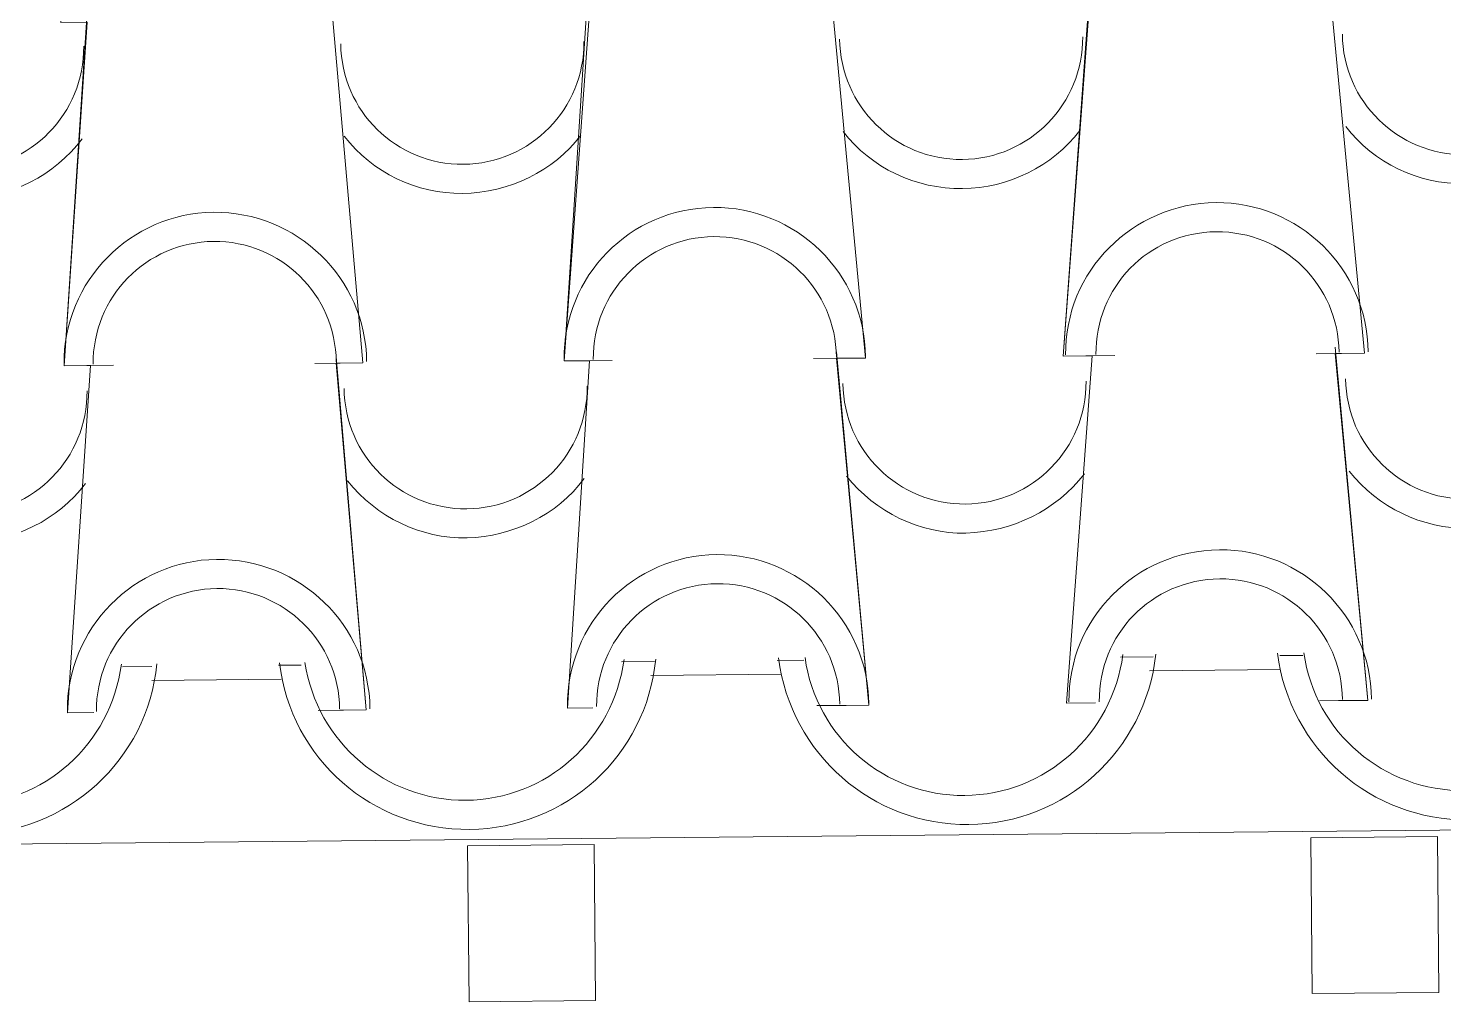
# Model space of a CAD drawing. Header units: millimetres. Extents: x 36985 to 49607, y -23856 to -17842.
# Drawn here: x 46199 to 47109, y -19827 to -19201 of the extents above; entities that cross this region are included whole.
import ezdxf

# ---------------------------------------------------------------- set-up
doc = ezdxf.new("R2010")
doc.units = ezdxf.units.MM
doc.layers.add('A-COB-___-___-EXI', color=250, linetype='Continuous', lineweight=25)

msp = doc.modelspace()

# ---------------------------------------------------------------- linework, layer by layer
at = {"layer": 'A-COB-___-___-EXI', "color": 18, "lineweight": 9}
for p, q in [((47043.7, -19410.05), (47027.41, -19410.2)), ((46722.8, -19413.13), (46704.07, -19413.31)), ((46359.79, -19610.48), (46374.45, -19610.34)), ((46580.51, -19608.36), (46601.68, -19608.16)), ((46680.68, -19607.4), (46697.79, -19607.23)), ((46901.4, -19605.27), (46922.58, -19605.07)), ((47004.02, -19604.29), (47018.68, -19604.15)), ((46361.5, -19619.43), (46278.43, -19620.22)), ((46683.21, -19616.33), (46599.32, -19617.14)), ((47004.11, -19613.25), (46920.22, -19614.05)), ((46724.95, -19636.29), (46706.21, -19636.47)), ((47045.84, -19633.21), (47029.55, -19633.37))]:
    msp.add_line(p, q, dxfattribs=at)
at = {"layer": 'A-COB-___-___-EXI', "color": 18, "lineweight": 9, "flags": 128}
for points in [[(46866.66, -19634.93), (46885.39, -19634.75), (46866.66, -19634.93), (46883.25, -19411.59), (46864.52, -19411.77), (46881.13, -19190.87), (46862.39, -19191.05), (46878.94, -18963.64), (46862.39, -19191.05), (46881.13, -19190.87), (46862.39, -19191.05), (46881.13, -19190.87)], [(46221.91, -19417.95), (46239.01, -19417.78), (46224.06, -19641.11), (46239.01, -19417.78), (46221.91, -19417.95), (46236.89, -19197.07), (46219.79, -19197.23), (46236.89, -19197.07), (46219.79, -19197.23), (46234.71, -18969.83), (46219.79, -19197.23), (46236.89, -19197.07), (46219.79, -19197.23), (46234.77, -18976.35), (46217.67, -18976.51), (46234.77, -18976.35), (46217.67, -18976.51), (46234.77, -18976.35), (46217.67, -18976.51)], [(46558.05, -18966.73), (46541.5, -19194.14), (46557.79, -19193.98), (46543.62, -19414.86), (46559.91, -19414.7), (46545.77, -19638.02), (46562.06, -19637.86), (46545.77, -19638.02)], [(46541.5, -19194.14), (46557.79, -19193.98), (46541.5, -19194.14), (46557.79, -19193.98), (46541.5, -19194.14), (46558.05, -18966.73), (46541.5, -19194.14), (46557.79, -19193.98), (46543.62, -19414.86), (46559.91, -19414.7), (46543.62, -19414.86), (46559.91, -19414.7), (46543.62, -19414.86), (46559.91, -19414.7), (46545.77, -19638.02), (46559.91, -19414.7), (46543.62, -19414.86), (46560.17, -19187.44), (46543.62, -19414.86), (46559.91, -19414.7), (46543.62, -19414.86), (46559.91, -19414.7), (46543.62, -19414.86), (46560.17, -19187.44)], [(47058.36, -19409.91), (47037.5, -19189.37), (47056.23, -19189.19), (47035.38, -18968.65)], [(46241.16, -19640.95), (46224.06, -19641.11), (46241.16, -19640.95), (46224.06, -19641.11), (46239.01, -19417.78), (46221.91, -19417.95), (46239.01, -19417.78), (46221.91, -19417.95), (46236.89, -19197.07), (46219.79, -19197.23), (46236.89, -19197.07), (46221.91, -19417.95), (46239.01, -19417.78), (46224.06, -19641.11), (46239.01, -19417.78), (46221.91, -19417.95), (46239.01, -19417.78), (46221.91, -19417.95), (46236.89, -19197.07), (46219.79, -19197.23), (46234.77, -18976.35), (46217.67, -18976.51), (46234.77, -18976.35)], [(46392.77, -18974.83), (46409.88, -18974.67), (46392.77, -18974.83), (46412, -19195.38), (46394.9, -19195.55), (46414.12, -19416.1), (46397.02, -19416.27), (46414.12, -19416.1), (46397.02, -19416.27), (46414.12, -19416.1), (46394.9, -19195.55), (46412, -19195.38), (46394.9, -19195.55)], [(46881.06, -19184.36), (46864.52, -19411.77), (46883.25, -19411.59), (46864.52, -19411.77), (46883.25, -19411.59), (46864.52, -19411.77), (46883.25, -19411.59), (46866.66, -19634.93), (46883.25, -19411.59), (46864.52, -19411.77), (46881.06, -19184.36), (46864.52, -19411.77), (46883.25, -19411.59), (46864.52, -19411.77), (46883.25, -19411.59)], [(47041.77, -19633.25), (47060.5, -19633.07), (47039.58, -19406.01), (47060.5, -19633.07), (47041.77, -19633.25), (47060.5, -19633.07), (47039.62, -19410.09), (47058.36, -19409.91), (47037.5, -19189.37)], [(47037.5, -19189.37), (47058.36, -19409.91), (47039.62, -19410.09), (47058.36, -19409.91), (47039.62, -19410.09), (47058.36, -19409.91), (47039.62, -19410.09), (47058.36, -19409.91), (47039.62, -19410.09), (47058.36, -19409.91), (47037.5, -19189.37)], [(46396.98, -19412.19), (46416.27, -19639.26), (46399.16, -19639.43), (46416.27, -19639.26), (46397.02, -19416.27), (46414.12, -19416.1), (46397.02, -19416.27), (46414.12, -19416.1), (46394.9, -19195.55), (46412, -19195.38)], [(46716.61, -19192.45), (46737.46, -19412.99), (46718.73, -19413.17), (46737.46, -19412.99), (46716.61, -19192.45), (46735.34, -19192.27), (46716.61, -19192.45), (46735.34, -19192.27)], [(46720.87, -19636.33), (46739.61, -19636.15), (46718.69, -19409.1), (46739.61, -19636.15), (46720.87, -19636.33), (46739.61, -19636.15), (46718.73, -19413.17), (46737.46, -19412.99), (46716.61, -19192.45)], [(46253.67, -19417.64), (46236.57, -19417.81), (46253.67, -19417.64), (46236.57, -19417.81)], [(46399.16, -19639.43), (46416.27, -19639.26), (46396.98, -19412.19), (46416.27, -19639.26), (46399.16, -19639.43), (46416.27, -19639.26), (46397.02, -19416.27), (46414.12, -19416.1), (46397.02, -19416.27), (46414.12, -19416.1), (46397.02, -19416.27), (46414.12, -19416.1)], [(46574.57, -19414.56), (46558.28, -19414.72), (46574.57, -19414.56), (46558.28, -19414.72)], [(37540.33, -19724.61), (37541.14, -19808.5), (48989.94, -19698.41), (48989.13, -19614.52), (48972.84, -19614.68), (48989.13, -19614.52)]]:
    msp.add_lwpolyline(points, dxfattribs=at)
for points in [[(46733.22, -18971.56), (46714.48, -18971.74), (46735.34, -19192.27), (46716.61, -19192.45), (46737.46, -19412.99), (46718.73, -19413.17), (46737.46, -19412.99), (46718.73, -19413.17), (46737.46, -19412.99), (46718.73, -19413.17), (46737.46, -19412.99), (46716.61, -19192.45), (46735.34, -19192.27), (46714.48, -18971.74), (46733.22, -18971.56), (46714.48, -18971.74), (46735.34, -19192.27), (46716.61, -19192.45), (46735.34, -19192.27), (46714.48, -18971.74)], [(46236.83, -19190.55), (46221.91, -19417.95), (46239.01, -19417.78), (46221.91, -19417.95), (46239.01, -19417.78), (46221.91, -19417.95), (46239.01, -19417.78), (46221.91, -19417.95)], [(46383.17, -19416.4), (46399.46, -19416.24)], [(46897.91, -19411.45), (46879.18, -19411.63)], [(46278.34, -19611.27), (46259.61, -19611.45)], [(46385.32, -19639.56), (46401.61, -19639.4)], [(46562.9, -19725.82), (46563.86, -19826), (46482.42, -19826.78), (46481.46, -19726.6)], [(47105.33, -19720.61), (47106.29, -19820.78), (47024.85, -19821.57), (47023.88, -19721.39)]]:
    msp.add_lwpolyline(points, close=True, dxfattribs=at)
at = {"layer": 'A-COB-___-___-EXI', "color": 18, "lineweight": 9}
for points in [[(46478.87, -19288.41), (46478.87, -19288.41), (46522.04, -19288), (46556.72, -19252.64), (46556.31, -19209.47)], [(46799.77, -19285.33), (46799.77, -19285.33), (46842.93, -19284.91), (46877.62, -19249.55), (46877.2, -19206.39)], [(46799.77, -19285.33), (46799.77, -19285.33), (46842.93, -19284.91), (46877.62, -19249.55), (46877.2, -19206.39)], [(46157.16, -19291.51), (46157.16, -19291.51), (46200.33, -19291.09), (46235.01, -19255.73), (46234.6, -19212.57)], [(46158.16, -19310.23), (46158.16, -19310.23), (46187.48, -19309.95), (46215.85, -19295.83), (46233.54, -19272.04)], [(46478.24, -19307.15), (46478.24, -19307.15), (46508.37, -19306.86), (46536.74, -19292.74), (46554.44, -19269.77)], [(46799.95, -19304.06), (46799.95, -19304.06), (46829.27, -19303.78), (46857.64, -19289.66), (46875.34, -19266.68)], [(46799.95, -19304.06), (46799.95, -19304.06), (46829.27, -19303.78), (46857.64, -19289.66), (46875.34, -19266.68)], [(46317.89, -19319.28), (46317.89, -19319.28), (46264.95, -19319.79), (46221.39, -19363.38), (46221.9, -19417.13)], [(46317.89, -19319.28), (46317.89, -19319.28), (46264.95, -19319.79), (46221.39, -19363.38), (46221.9, -19417.13)], [(46317.89, -19319.28), (46317.89, -19319.28), (46264.95, -19319.79), (46221.39, -19363.38), (46221.9, -19417.13)], [(46639.6, -19316.19), (46639.6, -19316.19), (46585.85, -19316.71), (46543.1, -19360.29), (46543.61, -19414.04)], [(46639.6, -19316.19), (46639.6, -19316.19), (46585.85, -19316.71), (46543.1, -19360.29), (46543.61, -19414.04)], [(46639.6, -19316.19), (46639.6, -19316.19), (46585.85, -19316.71), (46543.1, -19360.29), (46543.61, -19414.04)], [(46639.6, -19316.19), (46639.6, -19316.19), (46585.85, -19316.71), (46543.1, -19360.29), (46543.61, -19414.04)], [(46639.6, -19316.19), (46639.6, -19316.19), (46585.85, -19316.71), (46543.1, -19360.29), (46543.61, -19414.04)], [(46962.94, -19313.08), (46962.94, -19313.08), (46909.19, -19313.6), (46865.62, -19357.19), (46866.14, -19410.94)], [(46962.94, -19313.08), (46962.94, -19313.08), (46909.19, -19313.6), (46865.62, -19357.19), (46866.14, -19410.94)], [(46962.94, -19313.08), (46962.94, -19313.08), (46909.19, -19313.6), (46865.62, -19357.19), (46866.14, -19410.94)], [(46962.94, -19313.08), (46962.94, -19313.08), (46909.19, -19313.6), (46865.62, -19357.19), (46866.14, -19410.94)], [(46639.78, -19334.92), (46639.78, -19334.92), (46596.61, -19335.34), (46561.93, -19370.7), (46562.35, -19413.86)], [(46639.78, -19334.92), (46639.78, -19334.92), (46596.61, -19335.34), (46561.93, -19370.7), (46562.35, -19413.86)], [(46639.78, -19334.92), (46639.78, -19334.92), (46596.61, -19335.34), (46561.93, -19370.7), (46562.35, -19413.86)], [(46639.78, -19334.92), (46639.78, -19334.92), (46596.61, -19335.34), (46561.93, -19370.7), (46562.35, -19413.86)], [(46639.78, -19334.92), (46639.78, -19334.92), (46596.61, -19335.34), (46561.93, -19370.7), (46562.35, -19413.86)], [(46639.78, -19334.92), (46639.78, -19334.92), (46596.61, -19335.34), (46561.93, -19370.7), (46562.35, -19413.86)], [(46639.78, -19334.92), (46639.78, -19334.92), (46596.61, -19335.34), (46561.93, -19370.7), (46562.35, -19413.86)], [(46639.78, -19334.92), (46639.78, -19334.92), (46596.61, -19335.34), (46561.93, -19370.7), (46562.35, -19413.86)], [(46639.78, -19334.92), (46639.78, -19334.92), (46596.61, -19335.34), (46561.93, -19370.7), (46562.35, -19413.86)], [(46639.78, -19334.92), (46639.78, -19334.92), (46596.61, -19335.34), (46561.93, -19370.7), (46562.35, -19413.86)], [(46639.78, -19334.92), (46639.78, -19334.92), (46596.61, -19335.34), (46561.93, -19370.7), (46562.35, -19413.86)], [(46963.12, -19331.81), (46963.12, -19331.81), (46919.14, -19332.24), (46885.27, -19367.59), (46885.68, -19410.75)], [(46963.12, -19331.81), (46963.12, -19331.81), (46919.14, -19332.24), (46885.27, -19367.59), (46885.68, -19410.75)], [(46963.12, -19331.81), (46963.12, -19331.81), (46919.14, -19332.24), (46885.27, -19367.59), (46885.68, -19410.75)], [(46963.12, -19331.81), (46963.12, -19331.81), (46919.14, -19332.24), (46885.27, -19367.59), (46885.68, -19410.75)], [(46963.12, -19331.81), (46963.12, -19331.81), (46919.14, -19332.24), (46885.27, -19367.59), (46885.68, -19410.75)], [(46963.12, -19331.81), (46963.12, -19331.81), (46919.14, -19332.24), (46885.27, -19367.59), (46885.68, -19410.75)], [(46963.12, -19331.81), (46963.12, -19331.81), (46919.14, -19332.24), (46885.27, -19367.59), (46885.68, -19410.75)], [(46963.12, -19331.81), (46963.12, -19331.81), (46919.14, -19332.24), (46885.27, -19367.59), (46885.68, -19410.75)], [(46963.12, -19331.81), (46963.12, -19331.81), (46919.14, -19332.24), (46885.27, -19367.59), (46885.68, -19410.75)], [(46963.12, -19331.81), (46963.12, -19331.81), (46919.14, -19332.24), (46885.27, -19367.59), (46885.68, -19410.75)], [(46318.07, -19338.02), (46318.07, -19338.02), (46274.9, -19338.43), (46240.22, -19373.79), (46240.64, -19416.95)], [(46318.07, -19338.02), (46318.07, -19338.02), (46274.9, -19338.43), (46240.22, -19373.79), (46240.64, -19416.95)], [(46318.07, -19338.02), (46318.07, -19338.02), (46274.9, -19338.43), (46240.22, -19373.79), (46240.64, -19416.95)], [(46318.07, -19338.02), (46318.07, -19338.02), (46274.9, -19338.43), (46240.22, -19373.79), (46240.64, -19416.95)], [(46318.07, -19338.02), (46318.07, -19338.02), (46274.9, -19338.43), (46240.22, -19373.79), (46240.64, -19416.95)], [(46318.07, -19338.02), (46318.07, -19338.02), (46274.9, -19338.43), (46240.22, -19373.79), (46240.64, -19416.95)], [(46318.07, -19338.02), (46318.07, -19338.02), (46274.9, -19338.43), (46240.22, -19373.79), (46240.64, -19416.95)], [(46318.07, -19338.02), (46318.07, -19338.02), (46274.9, -19338.43), (46240.22, -19373.79), (46240.64, -19416.95)], [(46318.07, -19338.02), (46318.07, -19338.02), (46274.9, -19338.43), (46240.22, -19373.79), (46240.64, -19416.95)], [(46318.07, -19338.02), (46318.07, -19338.02), (46274.9, -19338.43), (46240.22, -19373.79), (46240.64, -19416.95)], [(46318.07, -19338.02), (46318.07, -19338.02), (46274.9, -19338.43), (46240.22, -19373.79), (46240.64, -19416.95)], [(46318.07, -19338.02), (46318.07, -19338.02), (46274.9, -19338.43), (46240.22, -19373.79), (46240.64, -19416.95)], [(46318.07, -19338.02), (46318.07, -19338.02), (46274.9, -19338.43), (46240.22, -19373.79), (46240.64, -19416.95)], [(46801.9, -19506.86), (46801.9, -19506.86), (46845.06, -19506.44), (46879.75, -19471.08), (46879.33, -19427.92)], [(46159.29, -19513.04), (46159.29, -19513.04), (46202.46, -19512.62), (46237.14, -19477.26), (46236.73, -19434.1)], [(46159.29, -19513.04), (46159.29, -19513.04), (46202.46, -19512.62), (46237.14, -19477.26), (46236.73, -19434.1)], [(46481, -19509.94), (46481, -19509.94), (46524.17, -19509.53), (46558.85, -19474.17), (46558.44, -19431)], [(46481.18, -19528.68), (46481.18, -19528.68), (46510.49, -19527.58), (46538.87, -19514.27), (46556.57, -19490.48)], [(46802.08, -19525.59), (46802.08, -19525.59), (46832.2, -19524.49), (46859.77, -19511.19), (46878.28, -19487.39)], [(46160.29, -19531.76), (46160.29, -19531.76), (46189.6, -19530.67), (46217.98, -19517.36), (46235.67, -19493.57)], [(46160.29, -19531.76), (46160.29, -19531.76), (46189.6, -19530.67), (46217.98, -19517.36), (46235.67, -19493.57)], [(46965.09, -19536.24), (46965.09, -19536.24), (46911.33, -19536.76), (46867.77, -19580.35), (46868.28, -19634.1)], [(46965.09, -19536.24), (46965.09, -19536.24), (46911.33, -19536.76), (46867.77, -19580.35), (46868.28, -19634.1)], [(46965.09, -19536.24), (46965.09, -19536.24), (46911.33, -19536.76), (46867.77, -19580.35), (46868.28, -19634.1)], [(46320.04, -19542.44), (46320.04, -19542.44), (46267.1, -19542.95), (46223.53, -19586.54), (46224.05, -19640.3)], [(46320.04, -19542.44), (46320.04, -19542.44), (46267.1, -19542.95), (46223.53, -19586.54), (46224.05, -19640.3)], [(46320.04, -19542.44), (46320.04, -19542.44), (46267.1, -19542.95), (46223.53, -19586.54), (46224.05, -19640.3)], [(46320.04, -19542.44), (46320.04, -19542.44), (46267.1, -19542.95), (46223.53, -19586.54), (46224.05, -19640.3)], [(46320.04, -19542.44), (46320.04, -19542.44), (46267.1, -19542.95), (46223.53, -19586.54), (46224.05, -19640.3)], [(46641.75, -19539.35), (46641.75, -19539.35), (46587.99, -19539.87), (46545.24, -19583.45), (46545.76, -19637.2)], [(46641.75, -19539.35), (46641.75, -19539.35), (46587.99, -19539.87), (46545.24, -19583.45), (46545.76, -19637.2)], [(46641.75, -19539.35), (46641.75, -19539.35), (46587.99, -19539.87), (46545.24, -19583.45), (46545.76, -19637.2)], [(46965.27, -19554.97), (46965.27, -19554.97), (46921.29, -19555.4), (46887.41, -19590.75), (46887.83, -19633.91)], [(46965.27, -19554.97), (46965.27, -19554.97), (46921.29, -19555.4), (46887.41, -19590.75), (46887.83, -19633.91)], [(46965.27, -19554.97), (46965.27, -19554.97), (46921.29, -19555.4), (46887.41, -19590.75), (46887.83, -19633.91)], [(46320.22, -19561.18), (46320.22, -19561.18), (46277.05, -19561.59), (46242.37, -19596.95), (46242.78, -19640.12)], [(46320.22, -19561.18), (46320.22, -19561.18), (46277.05, -19561.59), (46242.37, -19596.95), (46242.78, -19640.12)], [(46320.22, -19561.18), (46320.22, -19561.18), (46277.05, -19561.59), (46242.37, -19596.95), (46242.78, -19640.12)], [(46320.22, -19561.18), (46320.22, -19561.18), (46277.05, -19561.59), (46242.37, -19596.95), (46242.78, -19640.12)], [(46320.22, -19561.18), (46320.22, -19561.18), (46277.05, -19561.59), (46242.37, -19596.95), (46242.78, -19640.12)], [(46641.93, -19558.08), (46641.93, -19558.08), (46598.76, -19558.5), (46564.08, -19593.86), (46564.49, -19637.02)], [(46641.93, -19558.08), (46641.93, -19558.08), (46598.76, -19558.5), (46564.08, -19593.86), (46564.49, -19637.02)], [(46641.93, -19558.08), (46641.93, -19558.08), (46598.76, -19558.5), (46564.08, -19593.86), (46564.49, -19637.02)], [(46157.02, -19700.4), (46157.02, -19700.4), (46209.15, -19699.9), (46251.94, -19661.21), (46258.78, -19609.82)], [(46157.02, -19700.4), (46157.02, -19700.4), (46209.15, -19699.9), (46251.94, -19661.21), (46258.78, -19609.82)], [(46161.27, -19719.09), (46161.27, -19719.09), (46223.99, -19718.49), (46275.66, -19671.57), (46281.59, -19609.6)], [(46161.27, -19719.09), (46161.27, -19719.09), (46223.99, -19718.49), (46275.66, -19671.57), (46281.59, -19609.6)], [(46480.36, -19697.29), (46480.36, -19697.29), (46532.48, -19696.79), (46575.28, -19658.1), (46582.12, -19606.72)], [(46482.98, -19716), (46482.98, -19716), (46544.88, -19715.41), (46596.56, -19668.48), (46602.48, -19606.52)], [(46801.25, -19694.21), (46801.25, -19694.21), (46853.38, -19693.71), (46896.18, -19655.01), (46903.01, -19603.63)], [(46803.88, -19712.92), (46803.88, -19712.92), (46865.78, -19712.32), (46917.46, -19665.4), (46924.19, -19603.43)]]:
    msp.add_open_spline(points, degree=3, knots=[0.125, 0.125, 0.125, 0.125, 0.125001, 1, 1, 1, 1], dxfattribs=at)
for points in [[(46720.83, -19207.89), (46721.24, -19251.06), (46756.6, -19285.74), (46799.77, -19285.33)], [(46720.83, -19207.89), (46721.24, -19251.06), (46756.6, -19285.74), (46799.77, -19285.33)], [(47044.17, -19204.78), (47044.58, -19247.95), (47079.94, -19282.63), (47123.11, -19282.22)], [(46399.93, -19210.98), (46400.35, -19254.14), (46435.71, -19288.83), (46478.87, -19288.41)], [(47046.37, -19264.22), (47064.51, -19287.67), (47093.15, -19301.24), (47122.47, -19300.96)], [(46402.13, -19270.42), (46420.28, -19293.86), (46448.92, -19307.43), (46478.24, -19307.15)], [(46723.03, -19267.33), (46741.17, -19290.78), (46769.81, -19304.35), (46799.95, -19304.06)], [(46723.03, -19267.33), (46741.17, -19290.78), (46769.81, -19304.35), (46799.95, -19304.06)], [(46416.56, -19415.26), (46416.04, -19361.51), (46371.65, -19318.77), (46317.89, -19319.28)], [(46416.56, -19415.26), (46416.04, -19361.51), (46371.65, -19318.77), (46317.89, -19319.28)], [(46416.56, -19415.26), (46416.04, -19361.51), (46371.65, -19318.77), (46317.89, -19319.28)], [(46737.45, -19412.18), (46736.94, -19358.42), (46692.54, -19315.68), (46639.6, -19316.19)], [(46737.45, -19412.18), (46736.94, -19358.42), (46692.54, -19315.68), (46639.6, -19316.19)], [(46737.45, -19412.18), (46736.94, -19358.42), (46692.54, -19315.68), (46639.6, -19316.19)], [(46737.45, -19412.18), (46736.94, -19358.42), (46692.54, -19315.68), (46639.6, -19316.19)], [(46737.45, -19412.18), (46736.94, -19358.42), (46692.54, -19315.68), (46639.6, -19316.19)], [(47060.79, -19409.07), (47060.28, -19355.31), (47015.88, -19312.57), (46962.94, -19313.08)], [(47060.79, -19409.07), (47060.28, -19355.31), (47015.88, -19312.57), (46962.94, -19313.08)], [(47060.79, -19409.07), (47060.28, -19355.31), (47015.88, -19312.57), (46962.94, -19313.08)], [(47060.79, -19409.07), (47060.28, -19355.31), (47015.88, -19312.57), (46962.94, -19313.08)], [(46718.72, -19412.36), (46718.31, -19369.19), (46682.95, -19334.51), (46639.78, -19334.92)], [(46718.72, -19412.36), (46718.31, -19369.19), (46682.95, -19334.51), (46639.78, -19334.92)], [(46718.72, -19412.36), (46718.31, -19369.19), (46682.95, -19334.51), (46639.78, -19334.92)], [(46718.72, -19412.36), (46718.31, -19369.19), (46682.95, -19334.51), (46639.78, -19334.92)], [(46718.72, -19412.36), (46718.31, -19369.19), (46682.95, -19334.51), (46639.78, -19334.92)], [(46718.72, -19412.36), (46718.31, -19369.19), (46682.95, -19334.51), (46639.78, -19334.92)], [(46718.72, -19412.36), (46718.31, -19369.19), (46682.95, -19334.51), (46639.78, -19334.92)], [(46718.72, -19412.36), (46718.31, -19369.19), (46682.95, -19334.51), (46639.78, -19334.92)], [(46718.72, -19412.36), (46718.31, -19369.19), (46682.95, -19334.51), (46639.78, -19334.92)], [(46718.72, -19412.36), (46718.31, -19369.19), (46682.95, -19334.51), (46639.78, -19334.92)], [(46718.72, -19412.36), (46718.31, -19369.19), (46682.95, -19334.51), (46639.78, -19334.92)], [(47042.06, -19409.25), (47041.64, -19366.08), (47006.29, -19331.4), (46963.12, -19331.81)], [(47042.06, -19409.25), (47041.64, -19366.08), (47006.29, -19331.4), (46963.12, -19331.81)], [(47042.06, -19409.25), (47041.64, -19366.08), (47006.29, -19331.4), (46963.12, -19331.81)], [(47042.06, -19409.25), (47041.64, -19366.08), (47006.29, -19331.4), (46963.12, -19331.81)], [(47042.06, -19409.25), (47041.64, -19366.08), (47006.29, -19331.4), (46963.12, -19331.81)], [(47042.06, -19409.25), (47041.64, -19366.08), (47006.29, -19331.4), (46963.12, -19331.81)], [(47042.06, -19409.25), (47041.64, -19366.08), (47006.29, -19331.4), (46963.12, -19331.81)], [(47042.06, -19409.25), (47041.64, -19366.08), (47006.29, -19331.4), (46963.12, -19331.81)], [(47042.06, -19409.25), (47041.64, -19366.08), (47006.29, -19331.4), (46963.12, -19331.81)], [(47042.06, -19409.25), (47041.64, -19366.08), (47006.29, -19331.4), (46963.12, -19331.81)], [(46397.01, -19415.45), (46396.6, -19372.29), (46361.24, -19337.6), (46318.07, -19338.02)], [(46397.01, -19415.45), (46396.6, -19372.29), (46361.24, -19337.6), (46318.07, -19338.02)], [(46397.01, -19415.45), (46396.6, -19372.29), (46361.24, -19337.6), (46318.07, -19338.02)], [(46397.01, -19415.45), (46396.6, -19372.29), (46361.24, -19337.6), (46318.07, -19338.02)], [(46397.01, -19415.45), (46396.6, -19372.29), (46361.24, -19337.6), (46318.07, -19338.02)], [(46397.01, -19415.45), (46396.6, -19372.29), (46361.24, -19337.6), (46318.07, -19338.02)], [(46397.01, -19415.45), (46396.6, -19372.29), (46361.24, -19337.6), (46318.07, -19338.02)], [(46397.01, -19415.45), (46396.6, -19372.29), (46361.24, -19337.6), (46318.07, -19338.02)], [(46397.01, -19415.45), (46396.6, -19372.29), (46361.24, -19337.6), (46318.07, -19338.02)], [(46397.01, -19415.45), (46396.6, -19372.29), (46361.24, -19337.6), (46318.07, -19338.02)], [(46397.01, -19415.45), (46396.6, -19372.29), (46361.24, -19337.6), (46318.07, -19338.02)], [(46397.01, -19415.45), (46396.6, -19372.29), (46361.24, -19337.6), (46318.07, -19338.02)], [(46397.01, -19415.45), (46396.6, -19372.29), (46361.24, -19337.6), (46318.07, -19338.02)], [(47046.3, -19426.31), (47046.71, -19469.48), (47082.07, -19504.16), (47125.24, -19503.75)], [(46402.06, -19432.51), (46402.48, -19475.67), (46437.84, -19510.36), (46481, -19509.94)], [(46722.96, -19429.42), (46723.37, -19472.59), (46758.73, -19507.27), (46801.9, -19506.86)], [(46404.26, -19491.95), (46423.22, -19515.39), (46451.05, -19528.97), (46481.18, -19528.68)], [(46725.16, -19488.86), (46744.12, -19512.3), (46771.94, -19525.88), (46802.08, -19525.59)], [(47048.5, -19485.75), (47067.46, -19509.19), (47095.28, -19522.77), (47125.42, -19522.48)], [(47062.94, -19632.23), (47062.42, -19578.48), (47018.03, -19535.73), (46965.09, -19536.24)], [(47062.94, -19632.23), (47062.42, -19578.48), (47018.03, -19535.73), (46965.09, -19536.24)], [(47062.94, -19632.23), (47062.42, -19578.48), (47018.03, -19535.73), (46965.09, -19536.24)], [(46418.7, -19638.42), (46418.19, -19584.67), (46373.79, -19541.93), (46320.04, -19542.44)], [(46418.7, -19638.42), (46418.19, -19584.67), (46373.79, -19541.93), (46320.04, -19542.44)], [(46418.7, -19638.42), (46418.19, -19584.67), (46373.79, -19541.93), (46320.04, -19542.44)], [(46418.7, -19638.42), (46418.19, -19584.67), (46373.79, -19541.93), (46320.04, -19542.44)], [(46418.7, -19638.42), (46418.19, -19584.67), (46373.79, -19541.93), (46320.04, -19542.44)], [(46739.6, -19635.34), (46739.08, -19581.58), (46694.69, -19538.84), (46641.75, -19539.35)], [(46739.6, -19635.34), (46739.08, -19581.58), (46694.69, -19538.84), (46641.75, -19539.35)], [(46739.6, -19635.34), (46739.08, -19581.58), (46694.69, -19538.84), (46641.75, -19539.35)], [(47044.21, -19632.41), (47043.79, -19589.24), (47008.43, -19554.56), (46965.27, -19554.97)], [(47044.21, -19632.41), (47043.79, -19589.24), (47008.43, -19554.56), (46965.27, -19554.97)], [(47044.21, -19632.41), (47043.79, -19589.24), (47008.43, -19554.56), (46965.27, -19554.97)], [(46399.16, -19638.61), (46398.74, -19595.45), (46363.38, -19560.76), (46320.22, -19561.18)], [(46399.16, -19638.61), (46398.74, -19595.45), (46363.38, -19560.76), (46320.22, -19561.18)], [(46399.16, -19638.61), (46398.74, -19595.45), (46363.38, -19560.76), (46320.22, -19561.18)], [(46399.16, -19638.61), (46398.74, -19595.45), (46363.38, -19560.76), (46320.22, -19561.18)], [(46399.16, -19638.61), (46398.74, -19595.45), (46363.38, -19560.76), (46320.22, -19561.18)], [(46720.87, -19635.52), (46720.45, -19592.35), (46685.09, -19557.67), (46641.93, -19558.08)], [(46720.87, -19635.52), (46720.45, -19592.35), (46685.09, -19557.67), (46641.93, -19558.08)], [(46720.87, -19635.52), (46720.45, -19592.35), (46685.09, -19557.67), (46641.93, -19558.08)], [(46360.59, -19608.85), (46367.7, -19670.68), (46420.27, -19716.6), (46482.98, -19716)], [(46376.88, -19608.69), (46384.7, -19659.93), (46429.05, -19697.79), (46480.36, -19697.29)], [(46681.48, -19605.76), (46689.41, -19667.59), (46741.98, -19713.51), (46803.88, -19712.92)], [(46698.59, -19605.6), (46705.6, -19656.84), (46749.94, -19694.7), (46801.25, -19694.21)], [(47002.38, -19602.67), (47010.3, -19664.5), (47062.88, -19710.43), (47124.77, -19709.83)], [(47019.48, -19602.51), (47026.49, -19653.76), (47070.84, -19691.61), (47122.96, -19691.11)]]:
    msp.add_open_spline(points, degree=3, dxfattribs=at)

doc.saveas('drawing.dxf')
